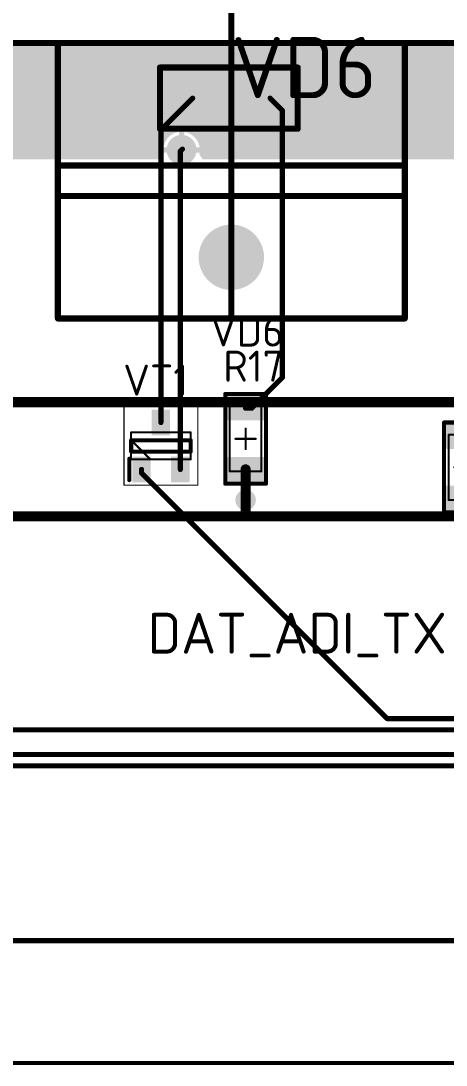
# Model space of a CAD drawing. Header units: inches. Extents: x 0 to 220, y 0 to 79.
# Drawn here: x 120.7 to 141.5, y -0.1 to 51.1 of the extents above; entities that cross this region are included whole.
import ezdxf

# ---------------------------------------------------------------- set-up
doc = ezdxf.new("R2010")
doc.units = ezdxf.units.IN
for name, color, linetype in [('Bottom Layer- Bottom', 5, 'Continuous'), ('Bottom Solder- Bot Mask', 6, 'Continuous'), ('Mechanical 1- Top Assy', 6, 'Continuous'), ('Mechanical 13', 56, 'Continuous'), ('Mechanical 15', 56, 'Continuous'), ('Multi-Layer', 9, 'Continuous'), ('Top Layer- Top', 1, 'Continuous'), ('Top Overlay- Top Silk', 2, 'Continuous'), ('Top Paste- Top Paste', 8, 'Continuous'), ('Top Solder- Top Mask', 216, 'Continuous')]:
    doc.layers.add(name, color=color, linetype=linetype)
doc.styles.add('GOST type B', font='', dxfattribs={"height": 0.2})
doc.styles.get('GOST type B').set_extended_font_data('GOST type B')

# ---------------------------------------------------------------- blocks, each defined once
blk = doc.blocks.new('________11')
at = {"layer": 'Bottom Layer- Bottom'}
h = blk.add_hatch(color=7, dxfattribs=at)
edge = h.paths.add_edge_path()
edge.add_arc((2.99999908, 8.50000332), 1.49999954, 0, 360)
h = blk.add_hatch(color=7, dxfattribs=at)
edge = h.paths.add_edge_path()
edge.add_arc((39.00000074, 8.500000779999999), 1.49999954, 0, 360)
at = {"layer": 'Bottom Solder- Bot Mask'}
h = blk.add_hatch(color=7, dxfattribs=at)
edge = h.paths.add_edge_path()
edge.add_arc((2.99999908, 8.50000332), 1.60159954, 0, 360)
h = blk.add_hatch(color=7, dxfattribs=at)
edge = h.paths.add_edge_path()
edge.add_arc((39.00000074, 8.500000779999999), 1.60159954, 0, 360)
at = {"layer": 'Multi-Layer'}
h = blk.add_hatch(color=9, dxfattribs=at)
edge = h.paths.add_edge_path()
edge.add_arc((2.99999908, 8.50000332), 1.49999954, 0, 360)
h = blk.add_hatch(color=9, dxfattribs=at)
edge = h.paths.add_edge_path()
edge.add_arc((39.00000074, 8.500000779999999), 1.49999954, 0, 360)
at = {"layer": 'Top Layer- Top'}
h = blk.add_hatch(color=7, dxfattribs=at)
edge = h.paths.add_edge_path()
edge.add_arc((2.99999908, 8.50000332), 1.49999954, 0, 360)
h = blk.add_hatch(color=7, dxfattribs=at)
edge = h.paths.add_edge_path()
edge.add_arc((39.00000074, 8.500000779999999), 1.49999954, 0, 360)
at = {"layer": 'Top Solder- Top Mask'}
h = blk.add_hatch(color=7, dxfattribs=at)
edge = h.paths.add_edge_path()
edge.add_arc((2.99999908, 8.50000332), 1.60159954, 0, 360)
h = blk.add_hatch(color=7, dxfattribs=at)
edge = h.paths.add_edge_path()
edge.add_arc((39.00000074, 8.500000779999999), 1.60159954, 0, 360)
at = {"layer": 'Mechanical 1- Top Assy'}
for points in [[(21.99999918, 16.99999902, 0.2999994, 0.2999994, 0), (21.99999918, 0, 0.2999994, 0.2999994, 0)], [(0.0999998, 8.500000779999999, 0.2999994, 0.2999994, 0), (41.80000022, 8.4999957, 0.2999994, 0.2999994, 0)]]:
    blk.add_lwpolyline(points, format="xyseb", dxfattribs=at)
for points in [[(21.9250006, 16.99999902, 0.1499997, 0.1499997, 1), (22.07499776, 16.99999902, 0.1499997, 0.1499997, 1)], [(0.02500122, 8.500000779999999, 0.1499997, 0.1499997, 1), (0.17499838, 8.500000779999999, 0.1499997, 0.1499997, 1)], [(41.72500164, 8.4999957, 0.1499997, 0.1499997, 1), (41.8749988, 8.4999957, 0.1499997, 0.1499997, 1)], [(21.9250006, 0, 0.1499997, 0.1499997, 1), (22.07499776, 0, 0.1499997, 0.1499997, 1)]]:
    blk.add_lwpolyline(points, format="xyseb", close=True, dxfattribs=at)
at = {"layer": 'Top Overlay- Top Silk'}
for points in [[(5.08e-06, 16.99999902, 0.2999994, 0.2999994, 0), (0, 0, 0.2999994, 0.2999994, 0)], [(5.08e-06, 16.99999902, 0.2999994, 0.2999994, 0), (13.34996314, 16.99999902, 0.2999994, 0.2999994, 0)], [(6.000000699999999, 16.99999902, 0.2999994, 0.2999994, 0), (6.00000324, 5.08e-06, 0.2999994, 0.2999994, 0)], [(7.500002779999999, 16.99999648, 0.2999994, 0.2999994, 0), (7.500005319999999, -2.54e-06, 0.2999994, 0.2999994, 0)], [(0, 0, 0.2999994, 0.2999994, 0), (13.34996314, 0, 0.2999994, 0.2999994, 0)]]:
    blk.add_lwpolyline(points, format="xyseb", dxfattribs=at)
for points in [[(-0.07499349999999999, 16.99999902, 0.1499997, 0.1499997, 1), (0.07500366, 16.99999902, 0.1499997, 0.1499997, 1)], [(-0.07499349999999999, 16.99999902, 0.1499997, 0.1499997, 1), (0.07500366, 16.99999902, 0.1499997, 0.1499997, 1)], [(5.925002119999999, 16.99999902, 0.1499997, 0.1499997, 1), (6.07499928, 16.99999902, 0.1499997, 0.1499997, 1)], [(7.425004199999999, 16.99999648, 0.1499997, 0.1499997, 1), (7.57500136, 16.99999648, 0.1499997, 0.1499997, 1)], [(13.27496456, 16.99999902, 0.1499997, 0.1499997, 1), (13.42496172, 16.99999902, 0.1499997, 0.1499997, 1)], [(-0.07499858, 0, 0.1499997, 0.1499997, 1), (0.07499858, 0, 0.1499997, 0.1499997, 1)], [(-0.07499858, 0, 0.1499997, 0.1499997, 1), (0.07499858, 0, 0.1499997, 0.1499997, 1)], [(5.92500466, 5.08e-06, 0.1499997, 0.1499997, 1), (6.07500182, 5.08e-06, 0.1499997, 0.1499997, 1)], [(7.42500674, -2.54e-06, 0.1499997, 0.1499997, 1), (7.5750039, -2.54e-06, 0.1499997, 0.1499997, 1)], [(13.27496456, 0, 0.1499997, 0.1499997, 1), (13.42496172, 0, 0.1499997, 0.1499997, 1)]]:
    blk.add_lwpolyline(points, format="xyseb", close=True, dxfattribs=at)
blk = doc.blocks.new('SOT_23_3_16')
at = {"layer": 'Top Layer- Top'}
for points in [[(-0.52500022, 0.35000057), (0.52500022, 0.35000057), (0.52500022, -0.35000057), (-0.52500022, -0.35000057)], [(1.7750028, -0.59999499), (2.82500324, -0.59999499), (2.82500324, -1.29999613), (1.7750028, -1.29999613)], [(-0.52500022, -1.54999817), (0.52500022, -1.54999817), (0.52500022, -2.24999931), (-0.52500022, -2.24999931)]]:
    blk.add_hatch(color=7, dxfattribs=at).paths.add_polyline_path(points)
at = {"layer": 'Top Paste- Top Paste'}
for points in [[(-0.52500022, 0.35000057), (0.52500022, 0.35000057), (0.52500022, -0.35000057), (-0.52500022, -0.35000057)], [(1.7750028, -0.59999499), (2.82500324, -0.59999499), (2.82500324, -1.29999613), (1.7750028, -1.29999613)], [(-0.52500022, -1.54999817), (0.52500022, -1.54999817), (0.52500022, -2.24999931), (-0.52500022, -2.24999931)]]:
    blk.add_hatch(color=7, dxfattribs=at).paths.add_polyline_path(points)
at = {"layer": 'Top Solder- Top Mask'}
for points in [[(-0.62660022, 0.45160057), (0.62660022, 0.45160057), (0.62660022, -0.45160057), (-0.62660022, -0.45160057)], [(1.6734028, -0.49839499), (2.92660324, -0.49839499), (2.92660324, -1.40159613), (1.6734028, -1.40159613)], [(-0.62660022, -1.44839817), (0.62660022, -1.44839817), (0.62660022, -2.35159931), (-0.62660022, -2.35159931)]]:
    blk.add_hatch(color=7, dxfattribs=at).paths.add_polyline_path(points)
at = {"layer": 'Mechanical 13'}
for points in [[(0.48800004, 0.50999898, 0.0999998, 0.0999998, 0), (1.81200044, 0.5099939, 0.0999998, 0.0999998, 0)], [(0.48800004, 0.50999898, 0.0999998, 0.0999998, 0), (0.48800258, -2.41000026, 0.0999998, 0.0999998, 0)], [(1.43800068, 0.50999898, 0.0999998, 0.0999998, 0), (0.48800004, -0.43999912, 0.0999998, 0.0999998, 0)], [(1.81200044, 0.5099939, 0.0999998, 0.0999998, 0), (1.81200298, -2.41000534, 0.0999998, 0.0999998, 0)], [(0.48800258, -2.41000026, 0.0999998, 0.0999998, 0), (1.81200298, -2.41000534, 0.0999998, 0.0999998, 0)]]:
    blk.add_lwpolyline(points, format="xyseb", dxfattribs=at)
for points in [[(0.4630013599999999, 0.50999898, 0.0499999, 0.0499999, 1), (0.51299872, 0.50999898, 0.0499999, 0.0499999, 1)], [(0.4630013599999999, 0.50999898, 0.0499999, 0.0499999, 1), (0.51299872, 0.50999898, 0.0499999, 0.0499999, 1)], [(1.413002, 0.50999898, 0.0499999, 0.0499999, 1), (1.46299936, 0.50999898, 0.0499999, 0.0499999, 1)], [(1.78700176, 0.5099939, 0.0499999, 0.0499999, 1), (1.83699912, 0.5099939, 0.0499999, 0.0499999, 1)], [(1.78700176, 0.5099939, 0.0499999, 0.0499999, 1), (1.83699912, 0.5099939, 0.0499999, 0.0499999, 1)], [(0.4630013599999999, -0.43999912, 0.0499999, 0.0499999, 1), (0.51299872, -0.43999912, 0.0499999, 0.0499999, 1)], [(0.4630039, -2.41000026, 0.0499999, 0.0499999, 1), (0.51300126, -2.41000026, 0.0499999, 0.0499999, 1)], [(0.4630039, -2.41000026, 0.0499999, 0.0499999, 1), (0.51300126, -2.41000026, 0.0499999, 0.0499999, 1)], [(1.7870043, -2.41000534, 0.0499999, 0.0499999, 1), (1.83700166, -2.41000534, 0.0499999, 0.0499999, 1)], [(1.7870043, -2.41000534, 0.0499999, 0.0499999, 1), (1.83700166, -2.41000534, 0.0499999, 0.0499999, 1)]]:
    blk.add_lwpolyline(points, format="xyseb", close=True, dxfattribs=at)
at = {"layer": 'Mechanical 15'}
for points in [[(-0.77499972, 0.86000082, 0.0499999, 0.0499999, 0), (3.07499766, 0.8599982799999999, 0.0499999, 0.0499999, 0)], [(-0.77499972, 0.86000082, 0.0499999, 0.0499999, 0), (-0.77499972, -2.75999956, 0.0499999, 0.0499999, 0)], [(3.07499766, 0.8599982799999999, 0.0499999, 0.0499999, 0), (3.0750002, -2.75999448, 0.0499999, 0.0499999, 0)], [(3.0750002, -2.75999448, 0.0499999, 0.0499999, 0), (-0.77499972, -2.75999956, 0.0499999, 0.0499999, 0)]]:
    blk.add_lwpolyline(points, format="xyseb", dxfattribs=at)
for points in [[(-0.78749906, 0.86000082, 0.02499868, 0.02499868, 1), (-0.76250038, 0.86000082, 0.02499868, 0.02499868, 1)], [(-0.78749906, 0.86000082, 0.02499868, 0.02499868, 1), (-0.76250038, 0.86000082, 0.02499868, 0.02499868, 1)], [(3.06249832, 0.8599982799999999, 0.02499868, 0.02499868, 1), (3.087497, 0.8599982799999999, 0.02499868, 0.02499868, 1)], [(3.06249832, 0.8599982799999999, 0.02499868, 0.02499868, 1), (3.087497, 0.8599982799999999, 0.02499868, 0.02499868, 1)], [(-0.78749906, -2.75999956, 0.02499868, 0.02499868, 1), (-0.76250038, -2.75999956, 0.02499868, 0.02499868, 1)], [(-0.78749906, -2.75999956, 0.02499868, 0.02499868, 1), (-0.76250038, -2.75999956, 0.02499868, 0.02499868, 1)], [(3.06250086, -2.75999448, 0.02499868, 0.02499868, 1), (3.08749954, -2.75999448, 0.02499868, 0.02499868, 1)], [(3.06250086, -2.75999448, 0.02499868, 0.02499868, 1), (3.08749954, -2.75999448, 0.02499868, 0.02499868, 1)]]:
    blk.add_lwpolyline(points, format="xyseb", close=True, dxfattribs=at)
at = {"layer": 'Top Overlay- Top Silk'}
for points in [[(-0.52501038, 0.6000013399999999, 0.1999996, 0.1999996, 0), (0.52500276, 0.59999626, 0.1999996, 0.1999996, 0)], [(1.42500604, 0.51000406, 0.1999996, 0.1999996, 0), (0.87499952, 0.5099939, 0.1999996, 0.1999996, 0)], [(0.87499952, 0.5099939, 0.1999996, 0.1999996, 0), (0.87499952, -2.41000026, 0.1999996, 0.1999996, 0)], [(1.42500604, 0.51000406, 0.1999996, 0.1999996, 0), (1.42500096, -2.41000026, 0.1999996, 0.1999996, 0)], [(0.87499952, -2.41000026, 0.1999996, 0.1999996, 0), (1.42500096, -2.41000026, 0.1999996, 0.1999996, 0)]]:
    blk.add_lwpolyline(points, format="xyseb", dxfattribs=at)
for points in [[(-0.57501028, 0.6000013399999999, 0.0999998, 0.0999998, 1), (-0.47501048, 0.6000013399999999, 0.0999998, 0.0999998, 1)], [(0.47500286, 0.59999626, 0.0999998, 0.0999998, 1), (0.5750026599999999, 0.59999626, 0.0999998, 0.0999998, 1)], [(0.8249996199999998, 0.5099939, 0.0999998, 0.0999998, 1), (0.9249994199999999, 0.5099939, 0.0999998, 0.0999998, 1)], [(0.8249996199999998, 0.5099939, 0.0999998, 0.0999998, 1), (0.9249994199999999, 0.5099939, 0.0999998, 0.0999998, 1)], [(1.37500614, 0.51000406, 0.0999998, 0.0999998, 1), (1.47500594, 0.51000406, 0.0999998, 0.0999998, 1)], [(1.37500614, 0.51000406, 0.0999998, 0.0999998, 1), (1.47500594, 0.51000406, 0.0999998, 0.0999998, 1)], [(0.8249996199999998, -2.41000026, 0.0999998, 0.0999998, 1), (0.9249994199999999, -2.41000026, 0.0999998, 0.0999998, 1)], [(0.8249996199999998, -2.41000026, 0.0999998, 0.0999998, 1), (0.9249994199999999, -2.41000026, 0.0999998, 0.0999998, 1)], [(1.37500106, -2.41000026, 0.0999998, 0.0999998, 1), (1.47500086, -2.41000026, 0.0999998, 0.0999998, 1)], [(1.37500106, -2.41000026, 0.0999998, 0.0999998, 1), (1.47500086, -2.41000026, 0.0999998, 0.0999998, 1)]]:
    blk.add_lwpolyline(points, format="xyseb", close=True, dxfattribs=at)
blk = doc.blocks.new('VSMY2853G_18')
at = {"layer": 'Top Layer- Top'}
for points in [[(-1.14544983, 0.7495146299999998), (-1.14544983, -0.7504849100000001), (-2.64544937, -0.7504849099999998), (-2.64544937, 0.7495146300000001)], [(2.65105769, -0.7498372100000001), (1.15105815, -0.7498372099999998), (1.15105815, 0.7501623300000001), (2.65105769, 0.7501623299999998)]]:
    blk.add_hatch(color=7, dxfattribs=at).paths.add_polyline_path(points)
at = {"layer": 'Top Paste- Top Paste'}
for points in [[(-1.14544983, 0.7495146299999998), (-1.14544983, -0.7504849100000001), (-2.64544937, -0.7504849099999998), (-2.64544937, 0.7495146300000001)], [(2.65105769, -0.7498372100000001), (1.15105815, -0.7498372099999998), (1.15105815, 0.7501623300000001), (2.65105769, 0.7501623299999998)]]:
    blk.add_hatch(color=7, dxfattribs=at).paths.add_polyline_path(points)
at = {"layer": 'Top Solder- Top Mask'}
for points in [[(-1.04384983, 0.8511146299999999), (-1.04384983, -0.8520849100000001), (-2.74704937, -0.8520849099999999), (-2.74704937, 0.8511146300000002)], [(2.75265769, -0.8514372100000002), (1.04945815, -0.8514372099999997), (1.04945815, 0.8517623300000001), (2.75265769, 0.8517623299999998)]]:
    blk.add_hatch(color=7, dxfattribs=at).paths.add_polyline_path(points)
at = {"layer": 'Mechanical 13'}
for points in [[(-3.50000062, -1.49999954, 0.0999998, 0.0999998, 0), (-3.50000062, 1.49999954, 0.0999998, 0.0999998, 0)], [(-3.50000062, 1.49999954, 0.0999998, 0.0999998, 0), (3.25000112, 1.49999954, 0.0999998, 0.0999998, 0)], [(3.25000112, -1.49999954, 0.0999998, 0.0999998, 0), (3.25000112, 1.49999954, 0.0999998, 0.0999998, 0)], [(-3.50000062, -1.49999954, 0.0999998, 0.0999998, 0), (3.25000112, -1.49999954, 0.0999998, 0.0999998, 0)]]:
    blk.add_lwpolyline(points, format="xyseb", dxfattribs=at)
for points in [[(-3.5249993, 1.49999954, 0.0499999, 0.0499999, 1), (-3.475001939999999, 1.49999954, 0.0499999, 0.0499999, 1)], [(-3.5249993, 1.49999954, 0.0499999, 0.0499999, 1), (-3.475001939999999, 1.49999954, 0.0499999, 0.0499999, 1)], [(3.225002439999999, 1.49999954, 0.0499999, 0.0499999, 1), (3.2749998, 1.49999954, 0.0499999, 0.0499999, 1)], [(3.225002439999999, 1.49999954, 0.0499999, 0.0499999, 1), (3.2749998, 1.49999954, 0.0499999, 0.0499999, 1)], [(-3.5249993, -1.49999954, 0.0499999, 0.0499999, 1), (-3.475001939999999, -1.49999954, 0.0499999, 0.0499999, 1)], [(-3.5249993, -1.49999954, 0.0499999, 0.0499999, 1), (-3.475001939999999, -1.49999954, 0.0499999, 0.0499999, 1)], [(3.225002439999999, -1.49999954, 0.0499999, 0.0499999, 1), (3.2749998, -1.49999954, 0.0499999, 0.0499999, 1)], [(3.225002439999999, -1.49999954, 0.0499999, 0.0499999, 1), (3.2749998, -1.49999954, 0.0499999, 0.0499999, 1)]]:
    blk.add_lwpolyline(points, format="xyseb", close=True, dxfattribs=at)
at = {"layer": 'Top Overlay- Top Silk'}
for points in [[(0, 2.64996422, 0.0999998, 0.0999998, 0), (2.54e-06, 1.499997, 0.0999998, 0.0999998, 0)], [(-3.50000062, 1.49999954, 0.2999994, 0.2999994, 0), (3.25000112, 1.49999954, 0.2999994, 0.2999994, 0)], [(-3.50000062, -1.49999954, 0.2999994, 0.2999994, 0), (-3.50000062, 1.49999954, 0.2999994, 0.2999994, 0)], [(3.25000112, -1.49999954, 0.2999994, 0.2999994, 0), (3.25000112, 1.49999954, 0.2999994, 0.2999994, 0)], [(-3.50000062, -1.49999954, 0.2999994, 0.2999994, 0), (3.25000112, -1.49999954, 0.2999994, 0.2999994, 0)]]:
    blk.add_lwpolyline(points, format="xyseb", dxfattribs=at)
for points in [[(-0.02499868, 2.64996422, 0.0499999, 0.0499999, 1), (0.02499868, 2.64996422, 0.0499999, 0.0499999, 1)], [(-3.5749992, 1.49999954, 0.1499997, 0.1499997, 1), (-3.42500204, 1.49999954, 0.1499997, 0.1499997, 1)], [(-3.5749992, 1.49999954, 0.1499997, 0.1499997, 1), (-3.42500204, 1.49999954, 0.1499997, 0.1499997, 1)], [(-0.02499614, 1.499997, 0.0499999, 0.0499999, 1), (0.02500122, 1.499997, 0.0499999, 0.0499999, 1)], [(3.17500254, 1.49999954, 0.1499997, 0.1499997, 1), (3.3249997, 1.49999954, 0.1499997, 0.1499997, 1)], [(3.17500254, 1.49999954, 0.1499997, 0.1499997, 1), (3.3249997, 1.49999954, 0.1499997, 0.1499997, 1)], [(-3.5749992, -1.49999954, 0.1499997, 0.1499997, 1), (-3.42500204, -1.49999954, 0.1499997, 0.1499997, 1)], [(-3.5749992, -1.49999954, 0.1499997, 0.1499997, 1), (-3.42500204, -1.49999954, 0.1499997, 0.1499997, 1)], [(3.17500254, -1.49999954, 0.1499997, 0.1499997, 1), (3.3249997, -1.49999954, 0.1499997, 0.1499997, 1)], [(3.17500254, -1.49999954, 0.1499997, 0.1499997, 1), (3.3249997, -1.49999954, 0.1499997, 0.1499997, 1)]]:
    blk.add_lwpolyline(points, format="xyseb", close=True, dxfattribs=at)
at = {"layer": 'Mechanical 13', "style": 'GOST type B'}
blk.add_text('VD6', height=2.99999908, rotation=360, dxfattribs=at).set_placement((0, 0))
blk = doc.blocks.new('1206_20')
at = {"layer": 'Top Layer- Top'}
for points in [[(-1.99999219, -0.80000475), (-1.99999219, 0.7999945899999997), (-0.9999916500000001, 0.7999945900000001), (-0.9999916499999998, -0.8000047499999998)], [(0.9999916500000001, -0.7999945900000001), (0.9999916499999998, 0.8000047499999998), (1.99999219, 0.80000475), (1.99999219, -0.7999945899999997)]]:
    blk.add_hatch(color=7, dxfattribs=at).paths.add_polyline_path(points)
at = {"layer": 'Top Paste- Top Paste'}
for points in [[(-1.99999219, -0.80000475), (-1.99999219, 0.7999945899999997), (-0.9999916500000001, 0.7999945900000001), (-0.9999916499999998, -0.8000047499999998)], [(0.9999916500000001, -0.7999945900000001), (0.9999916499999998, 0.8000047499999998), (1.99999219, 0.80000475), (1.99999219, -0.7999945899999997)]]:
    blk.add_hatch(color=7, dxfattribs=at).paths.add_polyline_path(points)
at = {"layer": 'Top Solder- Top Mask'}
for points in [[(-2.10159219, -0.9016047500000002), (-2.10159219, 0.9015945899999999), (-0.8983916500000001, 0.90159459), (-0.8983916499999998, -0.9016047499999997)], [(0.8983916500000001, -0.90159459), (0.8983916499999998, 0.9016047499999997), (2.10159219, 0.9016047500000002), (2.10159219, -0.9015945899999999)]]:
    blk.add_hatch(color=7, dxfattribs=at).paths.add_polyline_path(points)
at = {"layer": 'Mechanical 13'}
for points in [[(-1.60000442, -0.77499972, 0.0999998, 0.0999998, 0), (-1.5999968, 0.77499972, 0.0999998, 0.0999998, 0)], [(1.60000188, 0.77499718, 0.0999998, 0.0999998, 0), (-1.5999968, 0.77499972, 0.0999998, 0.0999998, 0)], [(1.59999426, -0.77499972, 0.0999998, 0.0999998, 0), (1.60000188, 0.77499718, 0.0999998, 0.0999998, 0)], [(1.59999426, -0.77499972, 0.0999998, 0.0999998, 0), (-1.60000442, -0.77499972, 0.0999998, 0.0999998, 0)]]:
    blk.add_lwpolyline(points, format="xyseb", dxfattribs=at)
for points in [[(-1.62499548, 0.77499972, 0.0499999, 0.0499999, 1), (-1.57499812, 0.77499972, 0.0499999, 0.0499999, 1)], [(-1.62499548, 0.77499972, 0.0499999, 0.0499999, 1), (-1.57499812, 0.77499972, 0.0499999, 0.0499999, 1)], [(1.5750032, 0.77499718, 0.0499999, 0.0499999, 1), (1.62500056, 0.77499718, 0.0499999, 0.0499999, 1)], [(1.5750032, 0.77499718, 0.0499999, 0.0499999, 1), (1.62500056, 0.77499718, 0.0499999, 0.0499999, 1)], [(-1.6250031, -0.77499972, 0.0499999, 0.0499999, 1), (-1.57500574, -0.77499972, 0.0499999, 0.0499999, 1)], [(-1.6250031, -0.77499972, 0.0499999, 0.0499999, 1), (-1.57500574, -0.77499972, 0.0499999, 0.0499999, 1)], [(1.57499558, -0.77499972, 0.0499999, 0.0499999, 1), (1.62499294, -0.77499972, 0.0499999, 0.0499999, 1)], [(1.57499558, -0.77499972, 0.0499999, 0.0499999, 1), (1.62499294, -0.77499972, 0.0499999, 0.0499999, 1)]]:
    blk.add_lwpolyline(points, format="xyseb", close=True, dxfattribs=at)
at = {"layer": 'Mechanical 15'}
for points in [[(-2.20000068, -1.00000054, 0.0999998, 0.0999998, 0), (-2.19999814, 0.999998, 0.0999998, 0.0999998, 0)], [(-2.19999814, 0.999998, 0.0999998, 0.0999998, 0), (2.20000068, 1.00000054, 0.0999998, 0.0999998, 0)], [(2.19999814, -0.999998, 0.0999998, 0.0999998, 0), (2.20000068, 1.00000054, 0.0999998, 0.0999998, 0)], [(0, -0.49999646, 0.0999998, 0.0999998, 0), (2.54e-06, 0.49999646, 0.0999998, 0.0999998, 0)], [(0.49999646, 0, 0.0999998, 0.0999998, 0), (-0.49999646, 2.54e-06, 0.0999998, 0.0999998, 0)], [(-2.20000068, -1.00000054, 0.0999998, 0.0999998, 0), (2.19999814, -0.999998, 0.0999998, 0.0999998, 0)]]:
    blk.add_lwpolyline(points, format="xyseb", dxfattribs=at)
for points in [[(-2.22499682, 0.999998, 0.0499999, 0.0499999, 1), (-2.17499946, 0.999998, 0.0499999, 0.0499999, 1)], [(-2.22499682, 0.999998, 0.0499999, 0.0499999, 1), (-2.17499946, 0.999998, 0.0499999, 0.0499999, 1)], [(2.175002, 1.00000054, 0.0499999, 0.0499999, 1), (2.22499936, 1.00000054, 0.0499999, 0.0499999, 1)], [(2.175002, 1.00000054, 0.0499999, 0.0499999, 1), (2.22499936, 1.00000054, 0.0499999, 0.0499999, 1)], [(-0.02499614, 0.49999646, 0.0499999, 0.0499999, 1), (0.02500122, 0.49999646, 0.0499999, 0.0499999, 1)], [(-0.5249951399999999, 2.54e-06, 0.0499999, 0.0499999, 1), (-0.47499778, 2.54e-06, 0.0499999, 0.0499999, 1)], [(0.47499778, 0, 0.0499999, 0.0499999, 1), (0.5249951399999999, 0, 0.0499999, 0.0499999, 1)], [(-0.02499868, -0.49999646, 0.0499999, 0.0499999, 1), (0.02499868, -0.49999646, 0.0499999, 0.0499999, 1)], [(-2.22499936, -1.00000054, 0.0499999, 0.0499999, 1), (-2.175002, -1.00000054, 0.0499999, 0.0499999, 1)], [(-2.22499936, -1.00000054, 0.0499999, 0.0499999, 1), (-2.175002, -1.00000054, 0.0499999, 0.0499999, 1)], [(2.17499946, -0.999998, 0.0499999, 0.0499999, 1), (2.22499682, -0.999998, 0.0499999, 0.0499999, 1)], [(2.17499946, -0.999998, 0.0499999, 0.0499999, 1), (2.22499682, -0.999998, 0.0499999, 0.0499999, 1)]]:
    blk.add_lwpolyline(points, format="xyseb", close=True, dxfattribs=at)
at = {"layer": 'Top Overlay- Top Silk'}
for points in [[(-2.20000068, -1.00000054, 0.1999996, 0.1999996, 0), (-2.19999814, 0.999998, 0.1999996, 0.1999996, 0)], [(-2.19999814, 0.999998, 0.1999996, 0.1999996, 0), (2.20000068, 1.00000054, 0.1999996, 0.1999996, 0)], [(2.19999814, -0.999998, 0.1999996, 0.1999996, 0), (2.20000068, 1.00000054, 0.1999996, 0.1999996, 0)], [(-2.20000068, -1.00000054, 0.1999996, 0.1999996, 0), (2.19999814, -0.999998, 0.1999996, 0.1999996, 0)]]:
    blk.add_lwpolyline(points, format="xyseb", dxfattribs=at)
for points in [[(-2.24999804, 0.999998, 0.0999998, 0.0999998, 1), (-2.14999824, 0.999998, 0.0999998, 0.0999998, 1)], [(-2.24999804, 0.999998, 0.0999998, 0.0999998, 1), (-2.14999824, 0.999998, 0.0999998, 0.0999998, 1)], [(2.15000078, 1.00000054, 0.0999998, 0.0999998, 1), (2.25000058, 1.00000054, 0.0999998, 0.0999998, 1)], [(2.15000078, 1.00000054, 0.0999998, 0.0999998, 1), (2.25000058, 1.00000054, 0.0999998, 0.0999998, 1)], [(-2.25000058, -1.00000054, 0.0999998, 0.0999998, 1), (-2.15000078, -1.00000054, 0.0999998, 0.0999998, 1)], [(-2.25000058, -1.00000054, 0.0999998, 0.0999998, 1), (-2.15000078, -1.00000054, 0.0999998, 0.0999998, 1)], [(2.14999824, -0.999998, 0.0999998, 0.0999998, 1), (2.24999804, -0.999998, 0.0999998, 0.0999998, 1)], [(2.14999824, -0.999998, 0.0999998, 0.0999998, 1), (2.24999804, -0.999998, 0.0999998, 0.0999998, 1)]]:
    blk.add_lwpolyline(points, format="xyseb", close=True, dxfattribs=at)
blk = doc.blocks.new('1206_56')
at = {"layer": 'Top Layer- Top'}
for points in [[(-1.99999981, -0.79999967), (-1.99999981, 0.7999996699999997), (-0.99999927, 0.79999967), (-0.9999992699999999, -0.7999996699999997)], [(0.99999927, -0.79999967), (0.9999992699999999, 0.7999996699999997), (1.99999981, 0.79999967), (1.99999981, -0.7999996699999997)]]:
    blk.add_hatch(color=7, dxfattribs=at).paths.add_polyline_path(points)
at = {"layer": 'Top Paste- Top Paste'}
for points in [[(-1.99999981, -0.79999967), (-1.99999981, 0.7999996699999997), (-0.99999927, 0.79999967), (-0.9999992699999999, -0.7999996699999997)], [(0.99999927, -0.79999967), (0.9999992699999999, 0.7999996699999997), (1.99999981, 0.79999967), (1.99999981, -0.7999996699999997)]]:
    blk.add_hatch(color=7, dxfattribs=at).paths.add_polyline_path(points)
at = {"layer": 'Top Solder- Top Mask'}
for points in [[(-2.10159981, -0.9015996700000002), (-2.10159981, 0.9015996699999999), (-0.8983992700000001, 0.9015996700000002), (-0.8983992699999997, -0.9015996699999999)], [(0.8983992700000001, -0.9015996700000002), (0.8983992699999997, 0.9015996699999999), (2.10159981, 0.9015996700000002), (2.10159981, -0.9015996699999999)]]:
    blk.add_hatch(color=7, dxfattribs=at).paths.add_polyline_path(points)
at = {"layer": 'Mechanical 13'}
for points in [[(-1.60000442, -0.77499718, 0.0999998, 0.0999998, 0), (-1.60000188, 0.77499718, 0.0999998, 0.0999998, 0)], [(1.60000188, 0.77499718, 0.0999998, 0.0999998, 0), (-1.60000188, 0.77499718, 0.0999998, 0.0999998, 0)], [(1.59999934, -0.77499972, 0.0999998, 0.0999998, 0), (1.60000188, 0.77499718, 0.0999998, 0.0999998, 0)], [(1.59999934, -0.77499972, 0.0999998, 0.0999998, 0), (-1.60000442, -0.77499718, 0.0999998, 0.0999998, 0)]]:
    blk.add_lwpolyline(points, format="xyseb", dxfattribs=at)
for points in [[(-1.62500056, 0.77499718, 0.0499999, 0.0499999, 1), (-1.5750032, 0.77499718, 0.0499999, 0.0499999, 1)], [(-1.62500056, 0.77499718, 0.0499999, 0.0499999, 1), (-1.5750032, 0.77499718, 0.0499999, 0.0499999, 1)], [(1.5750032, 0.77499718, 0.0499999, 0.0499999, 1), (1.62500056, 0.77499718, 0.0499999, 0.0499999, 1)], [(1.5750032, 0.77499718, 0.0499999, 0.0499999, 1), (1.62500056, 0.77499718, 0.0499999, 0.0499999, 1)], [(-1.6250031, -0.77499718, 0.0499999, 0.0499999, 1), (-1.57500574, -0.77499718, 0.0499999, 0.0499999, 1)], [(-1.6250031, -0.77499718, 0.0499999, 0.0499999, 1), (-1.57500574, -0.77499718, 0.0499999, 0.0499999, 1)], [(1.57500066, -0.77499972, 0.0499999, 0.0499999, 1), (1.62499802, -0.77499972, 0.0499999, 0.0499999, 1)], [(1.57500066, -0.77499972, 0.0499999, 0.0499999, 1), (1.62499802, -0.77499972, 0.0499999, 0.0499999, 1)]]:
    blk.add_lwpolyline(points, format="xyseb", close=True, dxfattribs=at)
at = {"layer": 'Mechanical 15'}
for points in [[(2.19999814, 0.999998, 0.0999998, 0.0999998, 0), (-2.19999814, 0.999998, 0.0999998, 0.0999998, 0)], [(-2.19999814, -0.999998, 0.0999998, 0.0999998, 0), (-2.19999814, 0.999998, 0.0999998, 0.0999998, 0)], [(2.19999814, -0.999998, 0.0999998, 0.0999998, 0), (2.19999814, 0.999998, 0.0999998, 0.0999998, 0)], [(0, -0.49999646, 0.0999998, 0.0999998, 0), (-2.54e-06, 0.49999646, 0.0999998, 0.0999998, 0)], [(-0.49999646, -2.54e-06, 0.0999998, 0.0999998, 0), (0.49999646, 0, 0.0999998, 0.0999998, 0)], [(2.19999814, -0.999998, 0.0999998, 0.0999998, 0), (-2.19999814, -0.999998, 0.0999998, 0.0999998, 0)]]:
    blk.add_lwpolyline(points, format="xyseb", dxfattribs=at)
for points in [[(-2.22499682, 0.999998, 0.0499999, 0.0499999, 1), (-2.17499946, 0.999998, 0.0499999, 0.0499999, 1)], [(-2.22499682, 0.999998, 0.0499999, 0.0499999, 1), (-2.17499946, 0.999998, 0.0499999, 0.0499999, 1)], [(2.17499946, 0.999998, 0.0499999, 0.0499999, 1), (2.22499682, 0.999998, 0.0499999, 0.0499999, 1)], [(2.17499946, 0.999998, 0.0499999, 0.0499999, 1), (2.22499682, 0.999998, 0.0499999, 0.0499999, 1)], [(-0.02500122, 0.49999646, 0.0499999, 0.0499999, 1), (0.02499614, 0.49999646, 0.0499999, 0.0499999, 1)], [(-0.5249951399999999, -2.54e-06, 0.0499999, 0.0499999, 1), (-0.47499778, -2.54e-06, 0.0499999, 0.0499999, 1)], [(0.47499778, 0, 0.0499999, 0.0499999, 1), (0.5249951399999999, 0, 0.0499999, 0.0499999, 1)], [(-0.02499868, -0.49999646, 0.0499999, 0.0499999, 1), (0.02499868, -0.49999646, 0.0499999, 0.0499999, 1)], [(-2.22499682, -0.999998, 0.0499999, 0.0499999, 1), (-2.17499946, -0.999998, 0.0499999, 0.0499999, 1)], [(-2.22499682, -0.999998, 0.0499999, 0.0499999, 1), (-2.17499946, -0.999998, 0.0499999, 0.0499999, 1)], [(2.17499946, -0.999998, 0.0499999, 0.0499999, 1), (2.22499682, -0.999998, 0.0499999, 0.0499999, 1)], [(2.17499946, -0.999998, 0.0499999, 0.0499999, 1), (2.22499682, -0.999998, 0.0499999, 0.0499999, 1)]]:
    blk.add_lwpolyline(points, format="xyseb", close=True, dxfattribs=at)
at = {"layer": 'Top Overlay- Top Silk'}
for points in [[(-2.19999814, -0.999998, 0.1999996, 0.1999996, 0), (-2.19999814, 0.999998, 0.1999996, 0.1999996, 0)], [(2.19999814, 0.999998, 0.1999996, 0.1999996, 0), (-2.19999814, 0.999998, 0.1999996, 0.1999996, 0)], [(2.19999814, -0.999998, 0.1999996, 0.1999996, 0), (2.19999814, 0.999998, 0.1999996, 0.1999996, 0)], [(2.19999814, -0.999998, 0.1999996, 0.1999996, 0), (-2.19999814, -0.999998, 0.1999996, 0.1999996, 0)]]:
    blk.add_lwpolyline(points, format="xyseb", dxfattribs=at)
for points in [[(-2.24999804, 0.999998, 0.0999998, 0.0999998, 1), (-2.14999824, 0.999998, 0.0999998, 0.0999998, 1)], [(-2.24999804, 0.999998, 0.0999998, 0.0999998, 1), (-2.14999824, 0.999998, 0.0999998, 0.0999998, 1)], [(2.14999824, 0.999998, 0.0999998, 0.0999998, 1), (2.24999804, 0.999998, 0.0999998, 0.0999998, 1)], [(2.14999824, 0.999998, 0.0999998, 0.0999998, 1), (2.24999804, 0.999998, 0.0999998, 0.0999998, 1)], [(-2.24999804, -0.999998, 0.0999998, 0.0999998, 1), (-2.14999824, -0.999998, 0.0999998, 0.0999998, 1)], [(-2.24999804, -0.999998, 0.0999998, 0.0999998, 1), (-2.14999824, -0.999998, 0.0999998, 0.0999998, 1)], [(2.14999824, -0.999998, 0.0999998, 0.0999998, 1), (2.24999804, -0.999998, 0.0999998, 0.0999998, 1)], [(2.14999824, -0.999998, 0.0999998, 0.0999998, 1), (2.24999804, -0.999998, 0.0999998, 0.0999998, 1)]]:
    blk.add_lwpolyline(points, format="xyseb", close=True, dxfattribs=at)

msp = doc.modelspace()

# ---------------------------------------------------------------- hatches: boundary and pattern name
at = {"layer": 'Bottom Layer- Bottom'}
h = msp.add_hatch(color=5, dxfattribs=at)
h.paths.add_polyline_path([(220.00001212, 44.599987), (220.0653333, 44.53466581999999), (219.96813004, 44.3000003), (204.79999934, 44.3000003), (204.79999934, 12.44142292), (204.699997, 12.4000006), (193.49999908, 12.4000006), (190.1000008, 2.20000068), (171.3000003, 2.20000068), (171.3000003, 3.31603858), (171.4766573, 3.3893379), (171.5540003, 3.39682836), (171.71423112, 3.23659754), (171.93177196, 3.11100216), (172.17300084, 3.04636424), (172.17300084, 3.99998692), (172.42700084, 3.99998692), (172.42700084, 3.04636424), (172.66822972, 3.11100216), (172.88577056, 3.23659754), (173.06339022, 3.4142172), (173.16102782, 3.58333294), (173.30000138, 3.61025186), (173.4389724, 3.58333294), (173.53661, 3.41421466), (173.71422966, 3.236595), (173.9317705, 3.11099962), (174.17299938, 3.0463617), (174.17299938, 3.99998438), (174.42699938, 3.99998438), (174.42699938, 3.0463617), (174.66822826, 3.11099962), (174.8857691, 3.236595), (175.06338876, 3.41421466), (175.1610289, 3.58333294), (175.300005, 3.61024932), (175.43897094, 3.5833304), (175.53661108, 3.41420958), (175.71423074, 3.23658992), (175.93177158, 3.11099454), (176.17440508, 3.0459807), (176.42559584, 3.0459807), (176.66822934, 3.11099454), (176.88577018, 3.23658992), (177.06338984, 3.41420958), (177.16102744, 3.58332532), (177.29999338, 3.61024678), (177.43897202, 3.58332786), (177.53660708, 3.41421466), (177.71422674, 3.236595), (177.93176758, 3.11099962), (178.17440108, 3.04598578), (178.42559184, 3.04598578), (178.66822534, 3.11099962), (178.88576618, 3.236595), (179.06338584, 3.41421466), (179.16102598, 3.58333294), (179.29999954, 3.61024932), (179.43896802, 3.58333294), (179.53660816, 3.41421212), (179.71422782, 3.23659246), (179.93176866, 3.11099708), (180.17299754, 3.04635916), (180.17299754, 3.99998184), (180.42699754, 3.99998184), (180.42699754, 3.04635916), (180.66822642, 3.11099708), (180.88576726, 3.23659246), (181.06338692, 3.41421212), (181.16102706, 3.58333294), (181.299993, 3.61025186), (181.4389691, 3.58333548), (181.53660924, 3.4142172), (181.7142289, 3.23659754), (181.93176974, 3.11100216), (182.17299862, 3.04636424), (182.17299862, 3.99998692), (182.42699862, 3.99998692), (182.42699862, 3.04636424), (182.6682275, 3.11100216), (182.88576834, 3.23659754), (183.063388, 3.4142172), (183.16102814, 3.58333548), (183.3000017, 3.61025186), (183.43897018, 3.58333548), (183.53661032, 3.41421466), (183.71422998, 3.236595), (183.93177082, 3.11099962), (184.17440432, 3.04598578), (184.42559508, 3.04598578), (184.66822858, 3.11099962), (184.88576942, 3.236595), (185.06338908, 3.41421466), (185.18898446, 3.6317555), (185.2539983, 3.874389), (185.2539983, 4.12557976), (185.18898446, 4.368213259999999), (185.06338908, 4.5857541), (184.88576942, 4.763373759999999), (184.7166486, 4.8610139), (184.68973222, 4.999984919999999), (184.7166486, 5.13895594), (184.88576942, 5.236596079999999), (185.06338908, 5.414215739999999), (185.18898446, 5.631756579999999), (185.2539983, 5.87439008), (185.2539983, 6.12558084), (185.18898446, 6.368214340000001), (185.06338908, 6.58575518), (184.88576942, 6.763374839999999), (184.66822858, 6.888970219999999), (184.42559508, 6.95398406), (184.17440432, 6.95398406), (183.93177082, 6.888970219999999), (183.71422998, 6.763374839999999), (183.53661032, 6.58575518), (183.43897272, 6.41664198), (183.3000017, 6.38972052), (183.16103068, 6.41664198), (183.06339308, 6.58575518), (182.88577342, 6.763374839999999), (182.66823258, 6.888970219999999), (182.42559908, 6.95398406), (182.17440832, 6.95398406), (181.93177482, 6.888970219999999), (181.71423398, 6.763374839999999), (181.53661432, 6.58575518), (181.43897418, 6.416631819999999), (181.30000062, 6.389717979999999), (181.16103214, 6.41663436), (181.06338946, 6.58575772), (180.8857698, 6.763377379999999), (180.66822896, 6.88897276), (180.42559546, 6.953986599999999), (180.1744047, 6.953986599999999), (179.9317712, 6.88897276), (179.71423036, 6.763377379999999), (179.5366107, 6.58575772), (179.43897056, 6.416636899999999), (179.29999954, 6.38972052), (179.16102852, 6.416636899999999), (179.06338838, 6.58575772), (178.88576872, 6.763377379999999), (178.66822788, 6.88897276), (178.42559438, 6.953986599999999), (178.17440362, 6.953986599999999), (177.93177012, 6.88897276), (177.71422928, 6.763377379999999), (177.53660962, 6.58575772), (177.43897202, 6.41664198), (177.30000608, 6.38972052), (177.16102744, 6.41663944), (177.06339238, 6.58575264), (176.88577272, 6.7633723), (176.66823188, 6.888967679999999), (176.42559838, 6.953981519999999), (176.17440762, 6.953981519999999), (175.93177412, 6.888967679999999), (175.71423328, 6.7633723), (175.53661362, 6.58575264), (175.43897348, 6.41663436), (175.29999992, 6.389717979999999), (175.16103144, 6.41663436), (175.0633913, 6.58575518), (174.88577164, 6.763374839999999), (174.6682308, 6.888970219999999), (174.4255973, 6.95398406), (174.17440654, 6.95398406), (173.93177304, 6.888970219999999), (173.7142322, 6.763374839999999), (173.53661254, 6.58575518), (173.4389724, 6.416636899999999), (173.29999884, 6.38972052), (173.16103036, 6.416636899999999), (173.06339022, 6.58575772), (172.88577056, 6.763377379999999), (172.66822972, 6.88897276), (172.42559622, 6.953986599999999), (172.17440546, 6.953986599999999), (171.93177196, 6.88897276), (171.71423112, 6.763377379999999), (171.5540003, 6.603146559999999), (171.4766573, 6.610637019999999), (171.3000003, 6.68393634), (171.3000003, 7.600000039999999), (171.6999995, 7.999999239999999), (171.7999993, 7.89999944), (184.79497458, 7.89999944), (187.90000012, 15.10000028), (200.10000112, 15.10000028), (200.10000112, 25.0000008), (200.10000112, 44.1000007), (200.30000072, 44.3000003), (129.5950037, 44.3000003), (129.4266271, 44.55400284), (129.4483314, 44.63500089999999), (127.67567048, 44.63500089999999), (127.69737478, 44.55400284), (127.52899818, 44.3000003), (87.81584926, 44.3000003), (87.66644646, 44.55400284), (87.69833108, 44.67299676), (85.92567016, 44.67299676), (85.95755478, 44.55400284), (85.80815197999999, 44.3000003), (0, 44.3000003), (0, 49.99320202), (0.08264906, 50.07585108), (220.00001212, 50.07585108)])
h.paths.add_polyline_path([(169.3280078, 48.20597419999999), (168.7010088, 48.20597419999999), (168.7010088, 47.5789752), (169.3280078, 47.5789752)], flags=0)
h.paths.add_polyline_path([(168.4470088, 48.20597419999999), (167.8200098, 48.20597419999999), (167.8200098, 47.5789752), (168.4470088, 47.5789752)], flags=0)
h.paths.add_polyline_path([(149.85399798, 48.07998004), (149.22699898, 48.07998004), (149.22699898, 47.45298104), (149.85399798, 47.45298104)], flags=0)
h.paths.add_polyline_path([(148.97299898, 48.07998004), (148.34599998, 48.07998004), (148.34599998, 47.45298104), (148.97299898, 47.45298104)], flags=0)
h.paths.add_polyline_path([(69.32800714, 48.07998004), (68.70100813999998, 48.07998004), (68.70100813999998, 47.45298104), (69.32800714, 47.45298104)], flags=0)
h.paths.add_polyline_path([(68.44700814, 48.07998004), (67.82000914, 48.07998004), (67.82000914, 47.45298104), (68.44700814, 47.45298104)], flags=0)
h.paths.add_polyline_path([(30.45082302, 48.01716584), (29.82382402, 48.01716584), (29.82382402, 47.39016684), (30.45082302, 47.39016684)], flags=0)
h.paths.add_polyline_path([(29.56982402, 48.01716584), (28.94282502, 48.01716584), (28.94282502, 47.39016684), (29.56982402, 47.39016684)], flags=0)
h.paths.add_polyline_path([(49.92800784, 47.97997769999999), (49.30100883999999, 47.97997769999999), (49.30100883999999, 47.3529787), (49.92800784, 47.3529787)], flags=0)
h.paths.add_polyline_path([(49.04700884, 47.97997769999999), (48.42000984, 47.97997769999999), (48.42000984, 47.3529787), (49.04700884, 47.3529787)], flags=0)
h.paths.add_polyline_path([(171.21327454, 48.20597419999999), (171.01474306, 48.20597419999999), (170.8229756, 48.15459254), (170.651043, 48.0553268), (170.5106572, 47.914941), (170.41139146, 47.74300839999999), (170.3600098, 47.55124094), (170.3600098, 47.35270946), (170.41139146, 47.160942), (170.5106572, 46.98900939999999), (170.651043, 46.8486236), (170.8229756, 46.74935786), (171.01474306, 46.6979762), (171.21327454, 46.6979762), (171.405042, 46.74935786), (171.5769746, 46.8486236), (171.7173604, 46.98900939999999), (171.81662614, 47.160942), (171.8680078, 47.35270946), (171.8680078, 47.55124094), (171.81662614, 47.74300839999999), (171.7173604, 47.914941), (171.5769746, 48.0553268), (171.405042, 48.15459254)], flags=0)
h.paths.add_polyline_path([(169.3280078, 47.3249752), (168.7010088, 47.3249752), (168.7010088, 46.6979762), (169.3280078, 46.6979762)], flags=0)
h.paths.add_polyline_path([(168.4470088, 47.3249752), (167.8200098, 47.3249752), (167.8200098, 46.6979762), (168.4470088, 46.6979762)], flags=0)
h.paths.add_polyline_path([(151.73926472, 48.07998004), (151.54073324, 48.07998004), (151.34896578, 48.02859838), (151.17703318, 47.92933264), (151.03664738, 47.78894684), (150.93738164, 47.61701424), (150.88599998, 47.42524677999999), (150.88599998, 47.2267153), (150.93738164, 47.03494783999999), (151.03664738, 46.86301524), (151.17703318, 46.72262944), (151.34896578, 46.6233637), (151.54073324, 46.57198203999999), (151.73926472, 46.57198203999999), (151.93103218, 46.6233637), (152.10296478, 46.72262944), (152.24335058, 46.86301524), (152.34261632, 47.03494783999999), (152.39399798, 47.2267153), (152.39399798, 47.42524677999999), (152.34261632, 47.61701424), (152.24335058, 47.78894684), (152.10296478, 47.92933264), (151.93103218, 48.02859838)], flags=0)
h.paths.add_polyline_path([(149.85399798, 47.19898104), (149.22699898, 47.19898104), (149.22699898, 46.57198203999999), (149.85399798, 46.57198203999999)], flags=0)
h.paths.add_polyline_path([(148.97299898, 47.19898104), (148.34599998, 47.19898104), (148.34599998, 46.57198203999999), (148.97299898, 46.57198203999999)], flags=0)
h.paths.add_polyline_path([(71.21327387999999, 48.07998004), (71.0147424, 48.07998004), (70.82297494, 48.02859838), (70.65104233999999, 47.92933264), (70.51065654, 47.78894684), (70.41139079999999, 47.61701424), (70.36000913999999, 47.42524677999999), (70.36000913999999, 47.2267153), (70.41139079999999, 47.03494783999999), (70.51065654, 46.86301524), (70.65104233999999, 46.72262944), (70.82297494, 46.6233637), (71.0147424, 46.57198203999999), (71.21327387999999, 46.57198203999999), (71.40504134, 46.6233637), (71.57697394, 46.72262944), (71.71735973999999, 46.86301524), (71.81662548, 47.03494783999999), (71.86800714, 47.2267153), (71.86800714, 47.42524677999999), (71.81662548, 47.61701424), (71.71735973999999, 47.78894684), (71.57697394, 47.92933264), (71.40504134, 48.02859838)], flags=0)
h.paths.add_polyline_path([(69.32800714, 47.19898104), (68.70100813999998, 47.19898104), (68.70100813999998, 46.57198203999999), (69.32800714, 46.57198203999999)], flags=0)
h.paths.add_polyline_path([(68.44700814, 47.19898104), (67.82000914, 47.19898104), (67.82000914, 46.57198203999999), (68.44700814, 46.57198203999999)], flags=0)
h.paths.add_polyline_path([(32.33608976, 48.01716584), (32.13755828, 48.01716584), (31.94579082, 47.96578418), (31.77385822, 47.86651844), (31.63347242, 47.72613264), (31.53420668, 47.55420004), (31.48282502, 47.36243258), (31.48282502, 47.1639011), (31.53420668, 46.97213364), (31.63347242, 46.80020104), (31.77385822, 46.65981524), (31.94579082, 46.5605495), (32.13755828, 46.50916784), (32.33608976, 46.50916784), (32.52785721999999, 46.5605495), (32.69978982, 46.65981524), (32.84017562, 46.80020104), (32.93944136, 46.97213364), (32.99082301999999, 47.1639011), (32.99082301999999, 47.36243258), (32.93944136, 47.55420004), (32.84017562, 47.72613264), (32.69978982, 47.86651844), (32.52785721999999, 47.96578418)], flags=0)
h.paths.add_polyline_path([(30.45082302, 47.13616684), (29.82382402, 47.13616684), (29.82382402, 46.50916784), (30.45082302, 46.50916784)], flags=0)
h.paths.add_polyline_path([(29.56982402, 47.13616684), (28.94282502, 47.13616684), (28.94282502, 46.50916784), (29.56982402, 46.50916784)], flags=0)
h.paths.add_polyline_path([(51.81327457999999, 47.97997769999999), (51.6147431, 47.97997769999999), (51.42297564, 47.92859604), (51.25104303999999, 47.8293303), (51.11065724, 47.6889445), (51.01139149999999, 47.51701189999999), (50.96000984, 47.32524444), (50.96000984, 47.12671296), (51.01139149999999, 46.9349455), (51.11065724, 46.7630129), (51.25104303999999, 46.6226271), (51.42297564, 46.52336136), (51.6147431, 46.4719797), (51.81327457999999, 46.4719797), (52.00504204, 46.52336136), (52.17697464, 46.6226271), (52.31736044, 46.7630129), (52.41662618, 46.9349455), (52.46800784, 47.12671296), (52.46800784, 47.32524444), (52.41662618, 47.51701189999999), (52.31736044, 47.6889445), (52.17697464, 47.8293303), (52.00504204, 47.92859604)], flags=0)
h.paths.add_polyline_path([(49.92800784, 47.0989787), (49.30100883999999, 47.0989787), (49.30100883999999, 46.4719797), (49.92800784, 46.4719797)], flags=0)
h.paths.add_polyline_path([(49.04700884, 47.0989787), (48.42000984, 47.0989787), (48.42000984, 46.4719797), (49.04700884, 46.4719797)], flags=0)
h.paths.add_polyline_path([(86.93900062, 45.68632722), (86.93900062, 44.92699675999999), (87.69833108, 44.92699675999999), (87.64041653999999, 45.14313806), (87.52337842, 45.34585546), (87.35785931999999, 45.51137455999999), (87.15514191999999, 45.62841268)], flags=0)
h.paths.add_polyline_path([(86.68500062, 45.68632722), (86.46885931999999, 45.62841268), (86.26614192, 45.51137455999999), (86.10062282, 45.34585546), (85.9835847, 45.14313806), (85.92567016, 44.92699675999999), (86.68500062, 44.92699675999999)], flags=0)
h.paths.add_polyline_path([(128.68900094, 45.64833135999999), (128.68900094, 44.8890009), (129.4483314, 44.8890009), (129.39041686, 45.1051422), (129.27337874, 45.30785959999999), (129.10785964, 45.4733787), (128.90514224, 45.59041682)], flags=0)
h.paths.add_polyline_path([(128.43500094, 45.64833135999999), (128.21885964, 45.59041682), (128.01614224, 45.4733787), (127.85062314, 45.30785959999999), (127.73358502, 45.1051422), (127.67567048, 44.8890009), (128.43500094, 44.8890009)], flags=0)
h.paths.add_polyline_path([(188.52700166, 14.34303964), (188.52700166, 13.82700054), (189.04304076, 13.82700054), (189.00943148, 13.9524359), (188.92333056, 14.10156692), (188.80156804, 14.22332944), (188.65243702, 14.30943036)], flags=0)
h.paths.add_polyline_path([(188.27300166, 14.34303964), (188.1475663, 14.30943036), (187.99843528, 14.22332944), (187.87667276, 14.10156692), (187.79057184, 13.9524359), (187.75696256, 13.82700054), (188.27300166, 13.82700054)], flags=0)
h.paths.add_polyline_path([(189.04304076, 13.57300054), (188.52700166, 13.57300054), (188.52700166, 13.05696144), (188.65243702, 13.09057072), (188.80156804, 13.17667164), (188.92333056, 13.29843416), (189.00943148, 13.44756518)], flags=0)
h.paths.add_polyline_path([(188.27300166, 13.57300054), (187.75696256, 13.57300054), (187.79057184, 13.44756518), (187.87667276, 13.29843416), (187.99843528, 13.17667164), (188.1475663, 13.09057072), (188.27300166, 13.05696144)], flags=0)
h = msp.add_hatch(color=7, dxfattribs=at)
edge = h.paths.add_edge_path()
edge.add_arc((128.56200094, 44.7620009), 0.635, 0, 360)
h = msp.add_hatch(color=7, dxfattribs=at)
edge = h.paths.add_edge_path()
edge.add_arc((131.70000076, 27.60000068), 0.3999992, 0, 360)
at = {"layer": 'Bottom Solder- Bot Mask'}
h = msp.add_hatch(color=7, dxfattribs=at)
edge = h.paths.add_edge_path()
edge.add_arc((128.56200094, 44.7620009), 0.7366, 0, 360)
h = msp.add_hatch(color=7, dxfattribs=at)
edge = h.paths.add_edge_path()
edge.add_arc((131.70000076, 27.60000068), 0.5015992, 0, 360)
at = {"layer": 'Top Layer- Top'}
h = msp.add_hatch(color=7, dxfattribs=at)
edge = h.paths.add_edge_path()
edge.add_arc((128.56200094, 44.7620009), 0.635, 0, 360)
h = msp.add_hatch(color=7, dxfattribs=at)
edge = h.paths.add_edge_path()
edge.add_arc((131.70000076, 27.60000068), 0.3999992, 0, 360)
at = {"layer": 'Top Solder- Top Mask'}
h = msp.add_hatch(color=7, dxfattribs=at)
edge = h.paths.add_edge_path()
edge.add_arc((128.56200094, 44.7620009), 0.7366, 0, 360)
h = msp.add_hatch(color=7, dxfattribs=at)
edge = h.paths.add_edge_path()
edge.add_arc((131.70000076, 27.60000068), 0.5015992, 0, 360)

# ---------------------------------------------------------------- linework, layer by layer
at = {"layer": 'Bottom Layer- Bottom'}
for points in [[(69.75000019999999, 32.40000886, 0.499999, 0.499999, 0), (150.09999952, 32.40000378, 0.499999, 0.499999, 0)], [(131.70000076, 26.79999974, 0.499999, 0.499999, 0), (131.70000076, 27.60000068, 0.499999, 0.499999, 0)], [(89.90000054, 26.79999974, 0.499999, 0.499999, 0), (131.70000076, 26.79999974, 0.499999, 0.499999, 0)], [(131.70000076, 26.79999974, 0.499999, 0.499999, 0), (153.46665776, 26.79999974, 0.499999, 0.499999, 0)]]:
    msp.add_lwpolyline(points, format="xyseb", dxfattribs=at)
for points in [[(131.57500228, 27.60000068, 0.2499995, 0.2499995, 1), (131.82499924, 27.60000068, 0.2499995, 0.2499995, 1)], [(131.57500228, 26.79999974, 0.2499995, 0.2499995, 1), (131.82499924, 26.79999974, 0.2499995, 0.2499995, 1)], [(131.57500228, 26.79999974, 0.2499995, 0.2499995, 1), (131.82499924, 26.79999974, 0.2499995, 0.2499995, 1)], [(131.57500228, 26.79999974, 0.2499995, 0.2499995, 1), (131.82499924, 26.79999974, 0.2499995, 0.2499995, 1)]]:
    msp.add_lwpolyline(points, format="xyseb", close=True, dxfattribs=at)
at = {"layer": 'Mechanical 1- Top Assy'}
for points in [[(0, 49.99998635999999, 0.1999996, 0.1999996, 0), (219.99999942, 49.99998635999999, 0.1999996, 0.1999996, 0)], [(0, -1.27e-05, 0.1999996, 0.1999996, 0), (219.99999942, -1.27e-05, 0.1999996, 0.1999996, 0)]]:
    msp.add_lwpolyline(points, format="xyseb", dxfattribs=at)
at = {"layer": 'Mechanical 13'}
msp.add_lwpolyline([(0, 49.9999889, 0.2999994, 0.2999994, 0), (219.99999942, 49.9999889, 0.2999994, 0.2999994, 0)], format="xyseb", dxfattribs=at)
at = {"layer": 'Top Layer- Top'}
for points in [[(127.54999636, 45.74494788, 0.254, 0.254, 0), (129.10455002, 47.29950154, 0.254, 0.254, 0)], [(132.90105754, 47.30014924, 0.254, 0.254, 0), (133.4999997, 46.70120708, 0.254, 0.254, 0)], [(133.4999997, 33.5999836, 0.254, 0.254, 0), (133.4999997, 46.70120708, 0.254, 0.254, 0)], [(127.54999636, 31.39999054, 0.254, 0.254, 0), (127.54999636, 45.74494788, 0.254, 0.254, 0)], [(128.49999954, 44.6999995, 0.254, 0.254, 0), (128.59999934, 44.7999993, 0.254, 0.254, 0)], [(128.49999954, 29.09998752, 0.254, 0.254, 0), (128.49999954, 44.6999995, 0.254, 0.254, 0)], [(131.99999508, 32.09997898, 0.254, 0.254, 0), (133.4999997, 33.5999836, 0.254, 0.254, 0)], [(131.69999568, 32.09997898, 0.254, 0.254, 0), (131.99999508, 32.09997898, 0.254, 0.254, 0)], [(126.6000008, 28.92498914, 0.254, 0.254, 0), (126.6000008, 29.09998752, 0.254, 0.254, 0)], [(131.70000076, 29.09999006, 0.499999, 0.499999, 0), (131.70000584, 29.09999514, 0.499999, 0.499999, 0)], [(131.70000076, 27.60000068, 0.499999, 0.499999, 0), (131.70000076, 29.09999006, 0.499999, 0.499999, 0)], [(126.6000008, 28.92498914, 0.254, 0.254, 0), (138.63940268, 16.88558726, 0.254, 0.254, 0)], [(138.63940268, 16.88558726, 0.254, 0.254, 0), (167.41439974, 16.88558726, 0.254, 0.254, 0)], [(97.29340205999999, 16.33158786, 0.254, 0.254, 0), (165.96839806, 16.33158786, 0.254, 0.254, 0)], [(81.6768623, 15.12312698, 0.254, 0.254, 0), (165.1768604, 15.12312698, 0.254, 0.254, 0)], [(63.17821755999999, 14.56912758, 0.254, 0.254, 0), (163.73086126, 14.56912758, 0.254, 0.254, 0)], [(51.09166312, 5.999988, 0.254, 0.254, 0), (170.2433095, 5.999988, 0.254, 0.254, 0)]]:
    msp.add_lwpolyline(points, format="xyseb", dxfattribs=at)
for points in [[(129.04105002, 47.29950154, 0.127, 0.127, 1), (129.16805002, 47.29950154, 0.127, 0.127, 1)], [(132.83755754, 47.30014924, 0.127, 0.127, 1), (132.96455754, 47.30014924, 0.127, 0.127, 1)], [(133.4364997, 46.70120708, 0.127, 0.127, 1), (133.5634997, 46.70120708, 0.127, 0.127, 1)], [(133.4364997, 46.70120708, 0.127, 0.127, 1), (133.5634997, 46.70120708, 0.127, 0.127, 1)], [(127.48649636, 45.74494788, 0.127, 0.127, 1), (127.61349636, 45.74494788, 0.127, 0.127, 1)], [(127.48649636, 45.74494788, 0.127, 0.127, 1), (127.61349636, 45.74494788, 0.127, 0.127, 1)], [(128.43649954, 44.6999995, 0.127, 0.127, 1), (128.56349954, 44.6999995, 0.127, 0.127, 1)], [(128.43649954, 44.6999995, 0.127, 0.127, 1), (128.56349954, 44.6999995, 0.127, 0.127, 1)], [(128.53649934, 44.7999993, 0.127, 0.127, 1), (128.66349934, 44.7999993, 0.127, 0.127, 1)], [(133.4364997, 33.5999836, 0.127, 0.127, 1), (133.5634997, 33.5999836, 0.127, 0.127, 1)], [(133.4364997, 33.5999836, 0.127, 0.127, 1), (133.5634997, 33.5999836, 0.127, 0.127, 1)], [(131.63649568, 32.09997898, 0.127, 0.127, 1), (131.76349568, 32.09997898, 0.127, 0.127, 1)], [(131.93649508, 32.09997898, 0.127, 0.127, 1), (132.06349508, 32.09997898, 0.127, 0.127, 1)], [(131.93649508, 32.09997898, 0.127, 0.127, 1), (132.06349508, 32.09997898, 0.127, 0.127, 1)], [(127.48649636, 31.39999054, 0.127, 0.127, 1), (127.61349636, 31.39999054, 0.127, 0.127, 1)], [(126.5365008, 29.09998752, 0.127, 0.127, 1), (126.6635008, 29.09998752, 0.127, 0.127, 1)], [(128.43649954, 29.09998752, 0.127, 0.127, 1), (128.56349954, 29.09998752, 0.127, 0.127, 1)], [(131.57500228, 29.09999006, 0.2499995, 0.2499995, 1), (131.82499924, 29.09999006, 0.2499995, 0.2499995, 1)], [(131.57500228, 29.09999006, 0.2499995, 0.2499995, 1), (131.82499924, 29.09999006, 0.2499995, 0.2499995, 1)], [(131.57500736, 29.09999514, 0.2499995, 0.2499995, 1), (131.82500432, 29.09999514, 0.2499995, 0.2499995, 1)], [(126.5365008, 28.92498914, 0.127, 0.127, 1), (126.6635008, 28.92498914, 0.127, 0.127, 1)], [(126.5365008, 28.92498914, 0.127, 0.127, 1), (126.6635008, 28.92498914, 0.127, 0.127, 1)], [(131.57500228, 27.60000068, 0.2499995, 0.2499995, 1), (131.82499924, 27.60000068, 0.2499995, 0.2499995, 1)], [(138.57590268, 16.88558726, 0.127, 0.127, 1), (138.70290268, 16.88558726, 0.127, 0.127, 1)], [(138.57590268, 16.88558726, 0.127, 0.127, 1), (138.70290268, 16.88558726, 0.127, 0.127, 1)]]:
    msp.add_lwpolyline(points, format="xyseb", close=True, dxfattribs=at)
at = {"layer": 'Top Overlay- Top Silk'}
msp.add_lwpolyline([(130.99999962, 47.29998414, 0.0999998, 0.0999998, 0), (130.99999962, 49.99998382, 0.0999998, 0.0999998, 0)], format="xyseb", dxfattribs=at)
for points in [[(130.97500094, 49.99998382, 0.0499999, 0.0499999, 1), (131.0249983, 49.99998382, 0.0499999, 0.0499999, 1)], [(130.97500094, 47.29998414, 0.0499999, 0.0499999, 1), (131.0249983, 47.29998414, 0.0499999, 0.0499999, 1)]]:
    msp.add_lwpolyline(points, format="xyseb", close=True, dxfattribs=at)

# ---------------------------------------------------------------- block references
for name, p, rotation in [('________11', (139.50000294, 36.49998796), 90), ('1206_20', (131.70000076, 30.59998706), 270), ('SOT_23_3_16', (126.6000008, 29.09998752), 90), ('1206_56', (142.4259915, 29.19998732), 270)]:
    msp.add_blockref(name, p, dxfattribs=dict(rotation=rotation))
msp.add_blockref('VSMY2853G_18', (130.99999962, 47.29998668))

# ---------------------------------------------------------------- texts
at = {"layer": 'Top Overlay- Top Silk', "style": 'GOST type B'}
for s, height, p in [('VD6', 1.524, (129.95400222, 35.12422744)), ('R17', 1.524, (130.6068, 33.4009873)), ('VT1', 1.524, (125.7046, 32.7151873)), ('DAT_ADI_TX', 2.00000108, (126.9000002, 20.07403656))]:
    msp.add_text(s, height=height, dxfattribs=at).set_placement(p)

doc.saveas('drawing.dxf')
